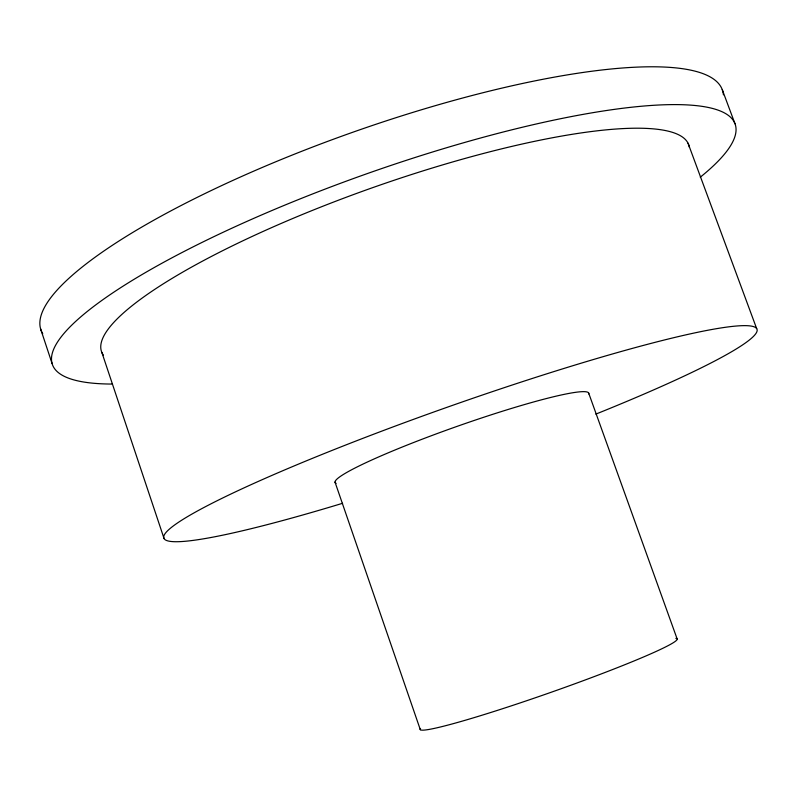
<?xml version="1.0" encoding="UTF-8"?>
<svg xmlns="http://www.w3.org/2000/svg" width="797" height="797" viewBox="0 0 797 797"><rect width="100%" height="100%" fill="white"/><g stroke="black" fill="none" stroke-linecap="round" stroke-linejoin="round"><path stroke-width="1.2" d="M722.241 89.613L734.983 123.754M688.05 143.241L756.662 328.583M588.684 393.11L677.161 638.995M335.019 482.115L420.308 729.663M101.827 352.354L164.052 538.493M40.597 328.862L52.084 363.512M42.739 333.734A361.23 82.968 -19.4 0 1 355.661 131.236A361.23 82.968 -19.4 0 1 723.427 94.813M112.457 384.054A361.908 75.516 -19.4 0 1 154.518 267.374A361.908 75.516 -19.4 0 1 595.14 112.297A361.908 75.516 -19.4 0 1 700.274 177.183M103.351 355.073A311.268 64.577 -19.4 0 1 370.316 188.481A311.268 64.577 -19.4 0 1 689.315 147.156M342.59 503.296A314.407 29.33 -19.4 0 1 222.074 498.284A314.407 29.33 -19.4 0 1 686.735 334.66A314.407 29.33 -19.4 0 1 595.847 414.111M336.105 483.38A134.434 12.373 -19.4 0 1 455.356 426.983A134.434 12.373 -19.4 0 1 588.714 393.927M675.836 638.347A136.227 8.408 -19.4 0 1 553.028 691.607A136.227 8.408 -19.4 0 1 420.537 728.468"/></g></svg>
